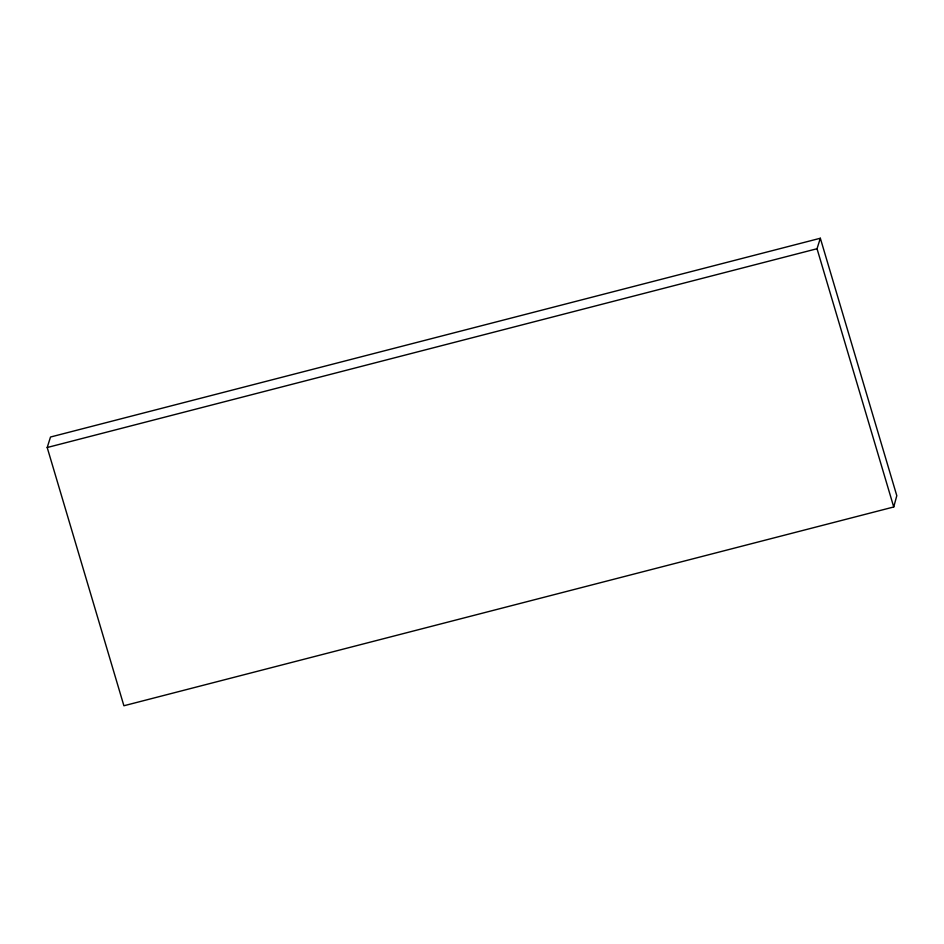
<?xml version="1.0" encoding="UTF-8"?>
<svg xmlns="http://www.w3.org/2000/svg" width="944" height="944" viewBox="0 0 944 944"><rect width="100%" height="100%" fill="white"/><g stroke="black" fill="none" stroke-linecap="round" stroke-linejoin="round"><path stroke-width="1.42" d="M893.732 506.975L896.8 495.694L820.336 238.242L50.504 437.025L47.2 447.515L123.9 705.758L893.732 506.975L817.032 248.732L820.336 238.242M47.2 447.515L817.032 248.732"/></g></svg>
